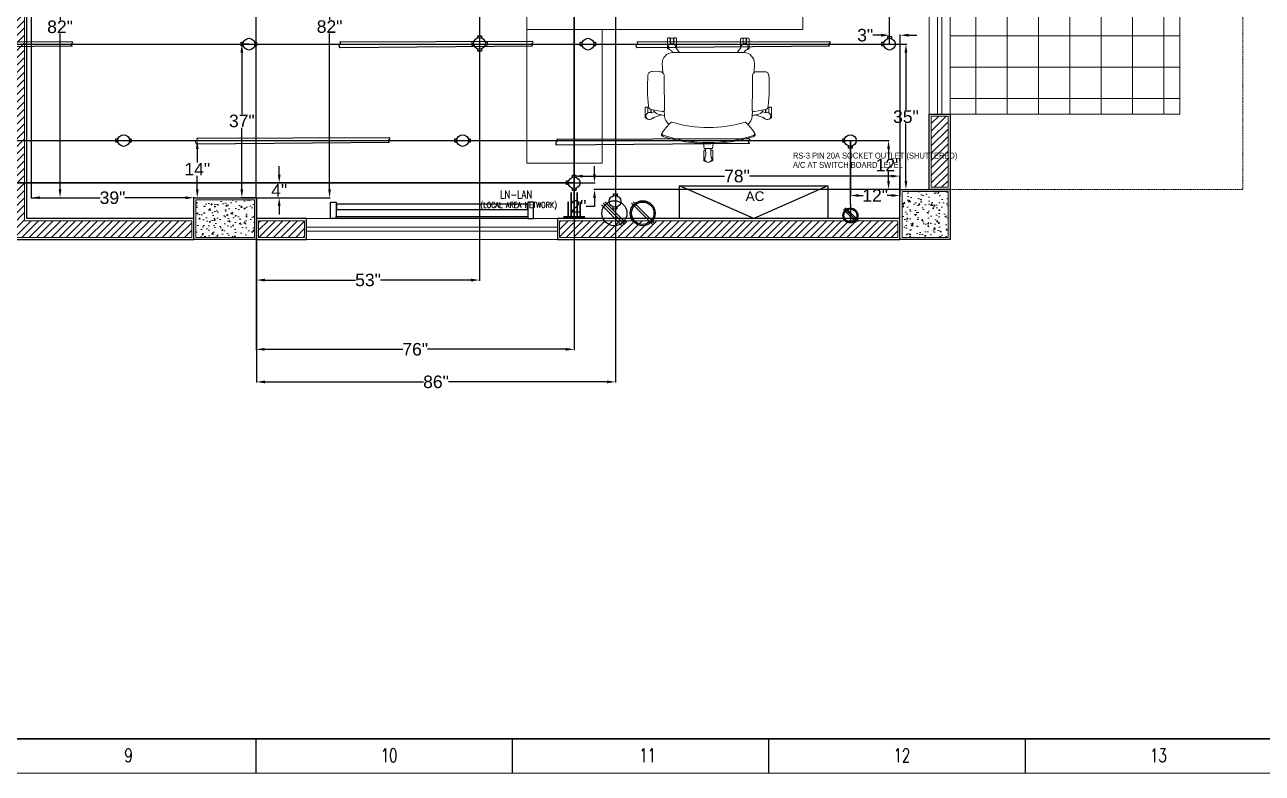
# Model space of a CAD drawing. Header units: inches. Extents: x 112 to 4169, y -2569 to 841.
# Drawn here: x 617.7 to 913.8, y -1182 to -1002.8 of the extents above; entities that cross this region are included whole.
import ezdxf

# ---------------------------------------------------------------- set-up
doc = ezdxf.new("R2010")
doc.units = ezdxf.units.IN
doc.header["$MEASUREMENT"] = 0
doc.linetypes.add('DASH', pattern=[0.35, 0.25, -0.1])
doc.layers.get('Defpoints').update_dxf_attribs({"lineweight": 0})
for name, color, linetype in [('Cables', 7, 'Continuous'), ('HVAC', 44, 'Continuous'), ('Lights', 7, 'Continuous'), ('PVC Conduit and Circular Boxes', 7, 'Continuous'), ('Sockets', 7, 'Continuous'), ('wall 05', 253, 'Continuous')]:
    doc.layers.add(name, color=color, linetype=linetype)
for name, color, linetype, lineweight in [('COLUMN', 1, 'Continuous', 25), ('E-LAN', 6, 'Continuous', 30), ('Glass', 5, 'Continuous', 9), ('HACTH', 8, 'Continuous', 9), ('ID-FURN', 7, 'Continuous', 15), ('Plaster Line', 254, 'Continuous', 15), ('Porch', 90, 'Continuous', 15), ('railing', 232, 'Continuous', 15), ('WINDOW', 140, 'Continuous', 9)]:
    doc.layers.add(name, color=color, linetype=linetype, lineweight=lineweight)
doc.styles.get("Standard").update_dxf_attribs({"font": 'arial.ttf'})
doc.styles.add('Swiss721', font='swisscl.ttf')
doc.styles.add('TAVE1', font='ROMANS.shx', dxfattribs={"width": 0.75})
doc.styles.add('TEG BORDER', font='txt_qlt.shx', dxfattribs={"width": 0.7, "bigfont": 'hztxt.shx'})
doc.dimstyles.get("Standard").update_dxf_attribs({"dimtxt": 3, "dimasz": 2, "dimexe": 0.18, "dimexo": 0.0625, "dimgap": 0.09, "dimtad": 0, "dimtih": 1, "dimtoh": 1, "dimdec": 0, "dimzin": 0, "dimdsep": 46, "dimtxsty": 'Standard', "dimcen": 0.09, "dimclrd": 5, "dimadec": 0, "dimazin": 0, "dimtfac": 1, "dimtdec": 0, "dimtofl": 0, "dimtmove": 0, "dimatfit": 3, "dimfxl": 1, "dimtolj": 1, "dimtzin": 0, "dimarcsym": 0})
pattern_1 = [(50, (0, 0), (3.58630091, -0.313760675), [0.375, -4.125]), (355, (0, 0), (-0.69375667, 3.76096067), [0.3, -3.3]), (100.4514, (0.299, -0.026), (2.89254691, 3.44719771), [0.31870095, -3.50571056]), (46.1842, (0, 1), (5.33620524, -0.82759507), [0.5625, -6.1875]), (96.6356, (0.4447, 0.931), (4.67331353, 4.87058935), [0.47805144, -5.258565]), (351.1842, (0, 1), (4.67330973, 4.870593), [0.45, -4.95]), (21, (0.5, 0.75), (2.98453526, -2.01309445), [0.375, -4.125]), (326, (0.5, 0.75), (1.21657666, 3.62575023), [0.3, -3.3]), (71.4514, (0.7487, 0.5822), (4.20111314, 1.61265248), [0.31870095, -3.50571056]), (37.5, (0, 0), (0.060799277, 1.66446927), [0, -3.26, 0, -3.35, 0, -3.3125]), (7.5, (0, 0), (1.315347687, 1.97205856), [0, -1.91, 0, -3.185, 0, -1.2625]), (327.5, (-1.115, 0), (2.66911218, -0.112774359), [0, -1.25, 0, -3.9, 0, -5.175]), (317.5, (-1.615, 0), (2.915930847, 0.50052491), [0, -1.625, 0, -2.59, 0, -3.675])]

# ---------------------------------------------------------------- blocks, each defined once
blk = doc.blocks.new('C10X15')
at = {"layer": 'HACTH'}
h = blk.add_hatch(dxfattribs=at)
h.set_pattern_fill('AR-CONC', color=256, scale=0.5, style=0)
h.set_pattern_definition(pattern_1)
h.paths.add_polyline_path([(88231.5, -6817.5), (88231.5, -6808.5), (88217.5, -6808.5), (88217.5, -6817.5)])
at = {"layer": 'COLUMN'}
blk.add_lwpolyline([(88217, -6808), (88232, -6808), (88232, -6818), (88217, -6818)], close=True, dxfattribs=at)
at = {"layer": 'Plaster Line'}
blk.add_lwpolyline([(88217.5, -6808.5), (88231.5, -6808.5), (88231.5, -6817.5), (88217.5, -6817.5)], close=True, dxfattribs=at)
blk = doc.blocks.new('C 12X12')
at = {"layer": 'HACTH'}
h = blk.add_hatch(dxfattribs=at)
h.set_pattern_fill('AR-CONC', color=256, scale=0.5, style=0)
h.set_pattern_definition(pattern_1)
h.paths.add_polyline_path([(88279, -6819.5), (88279, -6808.5), (88268, -6808.5), (88268, -6819.5)])
at = {"layer": 'COLUMN'}
blk.add_lwpolyline([(88267.5, -6808), (88279.5, -6808), (88279.5, -6820), (88267.5, -6820)], close=True, dxfattribs=at)
at = {"layer": 'Plaster Line'}
blk.add_lwpolyline([(88268, -6808.5), (88279, -6808.5), (88279, -6819.5), (88268, -6819.5)], close=True, dxfattribs=at)
blk = doc.blocks.new('ch-1')
at = {"layer": 'ID-FURN', "color": 252, "lineweight": 13}
for p, q in [((300.3, 344.5), (296.8, 340.7)), ((296.8, 340.7), (296.8, 331)), ((353.2, 344.5), (300.3, 344.5)), ((356.8, 340.7), (353.2, 344.5)), ((356.8, 340.7), (356.8, 336.1)), ((296.8, 331), (297.8, 330)), ((297.8, 330), (328.3, 330)), ((297.8, 329), (297.8, 324.4)), ((297.8, 329), (327.8, 329)), ((308.6, 312.4), (326.6, 312.4)), ((308.9, 311.3), (326.5, 311.3)), ((322.2, 296.8), (316, 296.8)), ((325.7, 307.1), (321.2, 293.8)), ((352.6, 298.3), (338.8, 254.6)), ((353.2, 296.8), (352.1, 296.8)), ((356.8, 300.6), (353.2, 296.8)), ((356.8, 300.6), (356.8, 305.2)), ((-76.1, 221.9), (-79.7, 218.1)), ((-79.7, 218.1), (-79.7, 208.4)), ((-79.7, 208.4), (-78.7, 207.4)), ((-78.7, 207.4), (-48.2, 207.4)), ((-78.7, 206.3), (-78.7, 189.7)), ((-78.7, 206.3), (-48.7, 206.3)), ((-23.3, 221.9), (-76.1, 221.9)), ((-19.7, 218.1), (-23.3, 221.9)), ((-19.7, 218.1), (-19.7, 213)), ((-79.7, 187.7), (-78.7, 188.7)), ((-79.7, 178), (-79.7, 187.7)), ((-76.1, 174.2), (-79.7, 178)), ((-78.7, 189.7), (-48.7, 189.7)), ((-78.7, 188.7), (-48.2, 188.7)), ((-22.8, 174.2), (-76.1, 174.2)), ((-24.5, 175.5), (0, 157.3)), ((559, 14.7), (520.5, 15)), ((533.3, 24.3), (529.8, 20.5)), ((529.8, 20.5), (529.8, 14.9)), ((586.2, 24.3), (533.3, 24.3)), ((589.8, 20.5), (586.2, 24.3)), ((589.8, 20.5), (589.8, 16)), ((559, -13.7), (520.5, -14)), ((529.8, -19.6), (529.8, -13.9)), ((533.3, -23.4), (529.8, -19.6)), ((586.2, -23.4), (533.3, -23.4)), ((589.8, -19.6), (586.2, -23.4)), ((589.8, -19.6), (589.8, -15)), ((-76.1, -173.7), (-79.7, -177.5)), ((-79.7, -177.5), (-79.7, -187.2)), ((-79.7, -187.2), (-78.7, -188.2)), ((-78.7, -188.2), (-48.2, -188.2)), ((-78.7, -189.2), (-48.7, -189.2)), ((-78.7, -205.8), (-78.7, -189.2)), ((-22.8, -173.7), (-76.1, -173.7)), ((-24.5, -175), (0, -156.8)), ((-7.9, -197.9), (0, -192.2)), ((-79.7, -207.9), (-78.7, -206.9)), ((-79.7, -217.6), (-79.7, -207.9)), ((-76.1, -221.4), (-79.7, -217.6)), ((-78.7, -205.8), (-48.7, -205.8)), ((-78.7, -206.9), (-48.2, -206.9)), ((-23.3, -221.4), (-76.1, -221.4)), ((-19.7, -217.6), (-23.3, -221.4)), ((-19.7, -217.6), (-19.7, -212.6)), ((352.6, -297.8), (338.8, -254.1)), ((296.8, -330.5), (297.8, -329.5)), ((296.8, -340.2), (296.8, -330.5)), ((297.8, -328.5), (297.8, -323.9)), ((297.8, -328.5), (327.8, -328.5)), ((297.8, -329.5), (328.3, -329.5)), ((308.6, -311.9), (326.6, -311.9)), ((308.9, -310.8), (326.5, -310.8)), ((322.2, -296.3), (316, -296.3)), ((325.7, -306.6), (321.2, -293.4)), ((353.2, -296.3), (352.1, -296.3)), ((356.8, -300.1), (353.2, -296.3)), ((356.8, -300.1), (356.8, -304.7)), ((356.8, -340.2), (356.8, -335.7)), ((300.3, -344), (296.8, -340.2)), ((353.2, -344), (300.3, -344)), ((356.8, -340.2), (353.2, -344))]:
    blk.add_line(p, q, dxfattribs=at)
at = {"layer": 'ID-FURN', "color": 252}
for p, q in [((103.8, 264.3), (103.4, 306.4)), ((334.1, 275.2), (336.4, 265.8)), ((59.4, 250.7), (108.5, 248.6)), ((315.6, 239.8), (344.3, 238.6)), ((-7.9, 198.4), (0, 192.7)), ((0, 195.9), (0, -195.9)), ((59.4, -250.2), (108.5, -248.1)), ((103.4, -305.9), (103.8, -263.8)), ((315.6, -239.4), (344.3, -238.1)), ((334.1, -274.7), (336.4, -265.3))]:
    blk.add_line(p, q, dxfattribs=at)
for points in [[(320.9, 252), (309.1, 310.4)], [(320.9, -251.5), (309.1, -309.9)]]:
    blk.add_lwpolyline(points, dxfattribs=at)
at = {"layer": 'ID-FURN', "color": 252, "lineweight": 13}
blk.add_lwpolyline([(494.6, -25.6), (520.5, -21.8), (520.5, 22.3), (494.6, 26.1)], dxfattribs=at)
for centre, radius, start, end in [((345, 320.7), 19.1, 310.5325, 193.46751), ((306.6, 313.2), 20, 342.20956, 8.71544), ((371.6, 292), 20, 135.28456, 161.79045), ((-31.5, 198), 19.1, 22.5325, 265.46751), ((3.9, 214.5), 20, 207.28457, 233.79044), ((-36.3, 159.2), 20, 54.20956, 80.71542), ((559, 34.7), 20, 270.20956, 296.71543), ((577.9, 0.5), 19.1, 238.53249, 121.4675), ((559, -33.7), 20, 63.28456, 89.79045), ((-31.5, -197.5), 19.1, 94.53249, 337.46751), ((-36.3, -158.7), 20, 279.28457, 305.79043), ((3.9, -214), 20, 126.20957, 152.71543), ((306.6, -312.7), 20, 351.28456, 17.79043), ((345, -320.2), 19.1, 166.53249, 49.4675), ((371.6, -291.5), 20, 198.20956, 224.71544)]:
    blk.add_arc(centre, radius, start, end, dxfattribs=at)
at = {"layer": 'ID-FURN', "color": 252}
for centre, radius, start, end in [((123.4, 308.5), 20.1, 95.04456, 186.01276), ((193.8, -510.8), 842.5, 83.35562, 94.91276), ((290, 306.5), 19.6, 11.3923, 86.07548), ((303.1, 267.6), 31.9, 13.75818, 74.58705), ((57, 193.7), 57, 87.58094, 177.82653), ((125.9, 262.4), 22.2, 175.04984, 270.93967), ((147, -5274.9), 5515.2, 88.32185, 90.21521), ((309, 250), 12.1, 267.64679, 9.61877), ((109.5, 210.3), 233.5, 7.12697, 13.75818), ((341.6, 178.9), 59.8, 36.272, 87.39723), ((391.5, 194.2), 15.3, 136.96832, 155.60383), ((596.7, 1.2), 296.9, 122.05255, 136.7624), ((445.4, 243.8), 11.1, 21.10392, 124.62676), ((439.4, 241.8), 11.1, 21.10392, 91.38063), ((-305.9, 0.2), 794.5, 341.9963, 18.0037), ((-305.9, 0.2), 800.8, 341.9963, 18.0037), ((-286, 0.2), 693.1, 343.20479, 16.79519), ((57, -193.2), 57, 182.17345, 272.41905), ((391.5, -193.7), 15.3, 204.39618, 223.03168), ((125.9, -261.9), 22.2, 89.06033, 184.95016), ((147, 5275.4), 5515.2, 269.78478, 271.67814), ((309, -249.5), 12.1, 350.38123, 92.35322), ((109.5, -209.8), 233.5, 346.24183, 352.87303), ((341.6, -178.9), 59.8, 272.60277, 324.06921), ((596.7, -0.8), 296.9, 223.23759, 237.94746), ((439.4, -241.3), 11.1, 268.61937, 338.89608), ((445.4, -243.3), 11.1, 235.37324, 338.89608), ((123.4, -308), 20.1, 173.98723, 264.95543), ((193.8, 511.3), 842.5, 265.08725, 276.64437), ((290, -306), 19.6, 273.92451, 348.6077), ((303.1, -267.1), 31.9, 285.41295, 346.24183)]:
    blk.add_arc(centre, radius, start, end, dxfattribs=at)
blk = doc.blocks.new('ASDSAETR')
for p, q in [((51404, -7188.31), (51404, -7197.3)), ((51404, -7190.29), (51410.36, -7190.29)), ((51404, -7191.55), (51414.43, -7191.55)), ((51404, -7192.81), (51418.49, -7192.81)), ((51404, -7194.07), (51414.43, -7194.07)), ((51404, -7195.33), (51410.36, -7195.33))]:
    blk.add_line(p, q)
blk = doc.blocks.new('240 BORDER A2')
at = {"linetype": 'Continuous'}
blk.add_line((5, 5), (489, 5), dxfattribs=at)
for p, q in [((334.12, 0), (334.12, 5)), ((371.25, 0), (371.25, 5)), ((408.37, 0), (408.37, 5)), ((445.5, 0), (445.5, 5))]:
    blk.add_line(p, q)
at = {"color": 5, "lineweight": 15}
blk.add_lwpolyline([(0, 420), (594, 420), (594, 0), (0, 0)], close=True, dxfattribs=at)
blk.add_lwpolyline([(5, 415), (589, 415), (589, 5), (5, 5)], close=True)
at = {"char_height": 2, "width": 2, "attachment_point": 7, "style": 'TEG BORDER'}
for s, insert in [('9', (315.05, 1.59)), ('\\pi2.2204e-016;10', (352.17, 1.59)), ('\\pi0.3;11', (389.3, 1.59)), ('\\pi2.2204e-016;12', (426.42, 1.59)), ('\\pi2.2204e-016;13', (463.55, 1.59))]:
    blk.add_mtext(s, dxfattribs=dict(at, insert=insert))
blk = doc.blocks.new('A$C63C712C3')
at = {"ltscale": 2}
for p, q in [((39.8, 42), (33.8, 42)), ((39.8, 15.9), (33.8, 15.9)), ((1230.6, 42), (1236.6, 42)), ((1230.6, 15.9), (1236.6, 15.9))]:
    blk.add_line(p, q, dxfattribs=at)
for points in [[(35.5, 102.6), (0, 102.6), (0, 0), (35.5, 0)], [(35.5, 102.6), (1235.5, 102.6), (1235.5, 90.2), (35.5, 90.2)], [(1235.5, 102.6), (1270.9, 102.6), (1270.9, 0), (1235.5, 0)], [(39.8, 47.6), (1230.6, 47.6), (1230.6, 10.1), (39.8, 10.1)]]:
    blk.add_lwpolyline(points, close=True, dxfattribs=at)
blk = doc.blocks.new('*D465')
at = {"color": 0, "lineweight": -2, "transparency": 16777216}
for p, q in [((619.2, -962.44), (619.2, -1044.42)), ((658.12, -1044.18), (658.12, -1044.06))]:
    blk.add_line(p, q, dxfattribs=at)
at = {"color": 5, "lineweight": -2, "transparency": 16777216}
for p, q in [((621.2, -1044.24), (635.68, -1044.24)), ((656.12, -1044.24), (641.64, -1044.24))]:
    blk.add_line(p, q, dxfattribs=at)
at = {"color": 5, "transparency": 16777216}
for points in [[(621.2, -1043.9), (621.2, -1044.57), (619.2, -1044.24)], [(656.12, -1043.9), (656.12, -1044.57), (658.12, -1044.24)]]:
    blk.add_solid(points, dxfattribs=at)
at = {"layer": 'Defpoints', "color": 0, "transparency": 16777216}
for p in [(619.2, -962.38), (658.12, -1044.24), (658.12, -1044.24)]:
    blk.add_point(p, dxfattribs=at)
at = {"color": 0, "transparency": 16777216, "insert": (638.66, -1044.24), "char_height": 3, "attachment_point": 5}
blk.add_mtext('\\A1;39"', dxfattribs=at)
blk = doc.blocks.new('*D466')
at = {"color": 0, "lineweight": -2, "transparency": 16777216}
for p, q in [((619.26, -962.44), (626.29, -962.44)), ((619.26, -1044.24), (626.29, -1044.24))]:
    blk.add_line(p, q, dxfattribs=at)
at = {"color": 5, "lineweight": -2, "transparency": 16777216}
for p, q in [((626.11, -964.44), (626.11, -1001.72)), ((626.11, -1042.24), (626.11, -1004.96))]:
    blk.add_line(p, q, dxfattribs=at)
at = {"color": 5, "transparency": 16777216}
for points in [[(625.78, -964.44), (626.44, -964.44), (626.11, -962.44)], [(625.78, -1042.24), (626.44, -1042.24), (626.11, -1044.24)]]:
    blk.add_solid(points, dxfattribs=at)
at = {"layer": 'Defpoints', "color": 0, "transparency": 16777216}
for p in [(619.2, -962.44), (626.11, -962.44), (619.2, -1044.24)]:
    blk.add_point(p, dxfattribs=at)
at = {"color": 0, "transparency": 16777216, "insert": (626.11, -1003.34), "char_height": 3, "attachment_point": 5}
blk.add_mtext('\\A1;82"', dxfattribs=at)
blk = doc.blocks.new('*D472')
at = {"color": 5, "lineweight": -2, "transparency": 16777216}
for p, q in [((678.56, -1038.69), (678.56, -1036.69)), ((678.56, -1046.24), (678.56, -1048.24))]:
    blk.add_line(p, q, dxfattribs=at)
at = {"color": 0, "lineweight": -2, "transparency": 16777216}
for p, q in [((658.18, -1040.69), (678.74, -1040.69)), ((658.18, -1044.24), (678.74, -1044.24))]:
    blk.add_line(p, q, dxfattribs=at)
at = {"color": 5, "transparency": 16777216}
for points in [[(678.22, -1038.69), (678.89, -1038.69), (678.56, -1040.69)], [(678.22, -1046.24), (678.89, -1046.24), (678.56, -1044.24)]]:
    blk.add_solid(points, dxfattribs=at)
at = {"layer": 'Defpoints', "color": 0, "transparency": 16777216}
for p in [(658.12, -1040.69), (678.56, -1040.69), (658.12, -1044.24)]:
    blk.add_point(p, dxfattribs=at)
at = {"color": 0, "transparency": 16777216, "insert": (678.56, -1042.47), "char_height": 3, "attachment_point": 5}
blk.add_mtext('\\A1;4"', dxfattribs=at)
blk = doc.blocks.new('*D473')
at = {"color": 0, "lineweight": -2, "transparency": 16777216}
for p, q in [((641.38, -1030.54), (659.13, -1030.54)), ((658.18, -1044.24), (659.13, -1044.24))]:
    blk.add_line(p, q, dxfattribs=at)
at = {"color": 5, "lineweight": -2, "transparency": 16777216}
for p, q in [((658.95, -1032.54), (658.95, -1035.79)), ((658.95, -1042.24), (658.95, -1038.98))]:
    blk.add_line(p, q, dxfattribs=at)
at = {"color": 5, "transparency": 16777216}
for points in [[(658.62, -1032.54), (659.28, -1032.54), (658.95, -1030.54)], [(658.62, -1042.24), (659.28, -1042.24), (658.95, -1044.24)]]:
    blk.add_solid(points, dxfattribs=at)
at = {"layer": 'Defpoints', "color": 0, "transparency": 16777216}
for p in [(641.32, -1030.54), (658.12, -1044.24), (658.95, -1044.24)]:
    blk.add_point(p, dxfattribs=at)
at = {"color": 0, "transparency": 16777216, "insert": (658.95, -1037.39), "char_height": 3, "attachment_point": 5}
blk.add_mtext('\\A1;14"', dxfattribs=at)
blk = doc.blocks.new('*D474')
at = {"color": 0, "lineweight": -2, "transparency": 16777216}
for p, q in [((671.26, -1007.48), (669.43, -1007.48)), ((673.05, -1044.24), (669.43, -1044.24))]:
    blk.add_line(p, q, dxfattribs=at)
at = {"color": 5, "lineweight": -2, "transparency": 16777216}
for p, q in [((669.61, -1009.48), (669.61, -1024.23)), ((669.61, -1042.24), (669.61, -1027.48))]:
    blk.add_line(p, q, dxfattribs=at)
at = {"color": 5, "transparency": 16777216}
for points in [[(669.28, -1009.48), (669.94, -1009.48), (669.61, -1007.48)], [(669.28, -1042.24), (669.94, -1042.24), (669.61, -1044.24)]]:
    blk.add_solid(points, dxfattribs=at)
at = {"layer": 'Defpoints', "color": 0, "transparency": 16777216}
for p in [(671.32, -1007.48), (669.61, -1044.24), (673.12, -1044.24)]:
    blk.add_point(p, dxfattribs=at)
at = {"color": 0, "transparency": 16777216, "insert": (669.61, -1025.86), "char_height": 3, "attachment_point": 5}
blk.add_mtext('\\A1;37"', dxfattribs=at)
blk = doc.blocks.new('*D475')
at = {"color": 0, "lineweight": -2, "transparency": 16777216}
for p, q in [((690.21, -962.4), (690.21, -997.58)), ((673.05, -1044.18), (673.05, -997.22))]:
    blk.add_line(p, q, dxfattribs=at)
at = {"color": 5, "lineweight": -2, "transparency": 16777216}
for p, q in [((675.05, -997.4), (678.79, -997.4)), ((688.21, -997.4), (684.47, -997.4))]:
    blk.add_line(p, q, dxfattribs=at)
at = {"color": 5, "transparency": 16777216}
for points in [[(675.05, -997.06), (675.05, -997.73), (673.05, -997.4)], [(688.21, -997.06), (688.21, -997.73), (690.21, -997.4)]]:
    blk.add_solid(points, dxfattribs=at)
at = {"layer": 'Defpoints', "color": 0, "transparency": 16777216}
for p in [(690.21, -962.34), (673.05, -997.4), (673.05, -1044.24)]:
    blk.add_point(p, dxfattribs=at)
at = {"color": 0, "transparency": 16777216, "insert": (681.63, -997.4), "char_height": 3, "attachment_point": 5}
blk.add_mtext('\\A1;17"', dxfattribs=at)
blk = doc.blocks.new('*D476')
at = {"color": 0, "lineweight": -2, "transparency": 16777216}
for p, q in [((690.27, -962.34), (690.79, -962.34)), ((673.12, -1044.24), (690.79, -1044.24))]:
    blk.add_line(p, q, dxfattribs=at)
at = {"color": 5, "lineweight": -2, "transparency": 16777216}
for p, q in [((690.61, -964.34), (690.61, -1001.67)), ((690.61, -1042.24), (690.61, -1004.91))]:
    blk.add_line(p, q, dxfattribs=at)
at = {"color": 5, "transparency": 16777216}
for points in [[(690.27, -964.34), (690.94, -964.34), (690.61, -962.34)], [(690.27, -1042.24), (690.94, -1042.24), (690.61, -1044.24)]]:
    blk.add_solid(points, dxfattribs=at)
at = {"layer": 'Defpoints', "color": 0, "transparency": 16777216}
for p in [(690.21, -962.34), (673.05, -1044.24), (690.61, -1044.24)]:
    blk.add_point(p, dxfattribs=at)
at = {"color": 0, "transparency": 16777216, "insert": (690.61, -1003.29), "char_height": 3, "attachment_point": 5}
blk.add_mtext('\\A1;82"', dxfattribs=at)
blk = doc.blocks.new('*D477')
at = {"color": 0, "lineweight": -2, "transparency": 16777216}
for p, q in [((673.12, -1044.3), (673.12, -1064.11)), ((726.49, -1048), (726.49, -1064.11))]:
    blk.add_line(p, q, dxfattribs=at)
at = {"color": 5, "lineweight": -2, "transparency": 16777216}
for p, q in [((675.12, -1063.93), (696.83, -1063.93)), ((724.49, -1063.93), (702.79, -1063.93))]:
    blk.add_line(p, q, dxfattribs=at)
at = {"color": 5, "transparency": 16777216}
for points in [[(675.12, -1063.6), (675.12, -1064.27), (673.12, -1063.93)], [(724.49, -1063.6), (724.49, -1064.27), (726.49, -1063.93)]]:
    blk.add_solid(points, dxfattribs=at)
at = {"layer": 'Defpoints', "color": 0, "transparency": 16777216}
for p in [(673.12, -1044.24), (726.49, -1047.94), (726.49, -1063.93)]:
    blk.add_point(p, dxfattribs=at)
at = {"color": 0, "transparency": 16777216, "insert": (699.81, -1063.93), "char_height": 3, "attachment_point": 5}
blk.add_mtext('\\A1;53"', dxfattribs=at)
blk = doc.blocks.new('*D478')
at = {"color": 0, "lineweight": -2, "transparency": 16777216}
for p, q in [((749.15, -1040.72), (749.15, -1080.69)), ((673.05, -1044.3), (673.05, -1080.69))]:
    blk.add_line(p, q, dxfattribs=at)
at = {"color": 5, "lineweight": -2, "transparency": 16777216}
for p, q in [((675.05, -1080.51), (708.13, -1080.51)), ((747.15, -1080.51), (714.07, -1080.51))]:
    blk.add_line(p, q, dxfattribs=at)
at = {"color": 5, "transparency": 16777216}
for points in [[(675.05, -1080.18), (675.05, -1080.84), (673.05, -1080.51)], [(747.15, -1080.18), (747.15, -1080.84), (749.15, -1080.51)]]:
    blk.add_solid(points, dxfattribs=at)
at = {"layer": 'Defpoints', "color": 0, "transparency": 16777216}
for p in [(749.15, -1040.66), (673.05, -1044.24), (673.05, -1080.51)]:
    blk.add_point(p, dxfattribs=at)
at = {"color": 0, "transparency": 16777216, "insert": (711.1, -1080.51), "char_height": 3, "attachment_point": 5}
blk.add_mtext('\\A1;76"', dxfattribs=at)
blk = doc.blocks.new('*D479')
at = {"color": 0, "lineweight": -2, "transparency": 16777216}
for p, q in [((673.12, -1044.36), (673.12, -1088.49)), ((759.04, -1051.17), (759.04, -1088.49))]:
    blk.add_line(p, q, dxfattribs=at)
at = {"color": 5, "lineweight": -2, "transparency": 16777216}
for p, q in [((675.12, -1088.31), (713.1, -1088.31)), ((757.04, -1088.31), (719.06, -1088.31))]:
    blk.add_line(p, q, dxfattribs=at)
at = {"color": 5, "transparency": 16777216}
for points in [[(675.12, -1087.97), (675.12, -1088.64), (673.12, -1088.31)], [(757.04, -1087.97), (757.04, -1088.64), (759.04, -1088.31)]]:
    blk.add_solid(points, dxfattribs=at)
at = {"layer": 'Defpoints', "color": 0, "transparency": 16777216}
for p in [(673.12, -1044.3), (759.04, -1051.1), (673.12, -1088.31)]:
    blk.add_point(p, dxfattribs=at)
at = {"color": 0, "transparency": 16777216, "insert": (716.08, -1088.31), "char_height": 3, "attachment_point": 5}
blk.add_mtext('\\A1;86"', dxfattribs=at)
blk = doc.blocks.new('*D505')
at = {"color": 0, "lineweight": -2, "transparency": 16777216}
for p, q in [((824.67, -1007.48), (828.72, -1007.48)), ((827.18, -1042.24), (828.72, -1042.24))]:
    blk.add_line(p, q, dxfattribs=at)
at = {"color": 5, "lineweight": -2, "transparency": 16777216}
for p, q in [((828.54, -1009.48), (828.54, -1023.23)), ((828.54, -1040.24), (828.54, -1026.48))]:
    blk.add_line(p, q, dxfattribs=at)
at = {"color": 5, "transparency": 16777216}
for points in [[(828.2, -1009.48), (828.87, -1009.48), (828.54, -1007.48)], [(828.2, -1040.24), (828.87, -1040.24), (828.54, -1042.24)]]:
    blk.add_solid(points, dxfattribs=at)
at = {"layer": 'Defpoints', "color": 0, "transparency": 16777216}
for p in [(824.61, -1007.48), (828.54, -1007.48), (827.12, -1042.24)]:
    blk.add_point(p, dxfattribs=at)
at = {"color": 0, "transparency": 16777216, "insert": (828.54, -1024.86), "char_height": 3, "attachment_point": 5}
blk.add_mtext('\\A1;35"', dxfattribs=at)
blk = doc.blocks.new('*D506')
at = {"color": 5, "lineweight": -2, "transparency": 16777216}
for p, q in [((822.61, -1005.34), (820.61, -1005.34)), ((829.18, -1005.34), (831.18, -1005.34))]:
    blk.add_line(p, q, dxfattribs=at)
at = {"color": 0, "lineweight": -2, "transparency": 16777216}
for p, q in [((824.61, -1007.41), (824.61, -1005.16)), ((827.18, -1042.18), (827.18, -1005.16))]:
    blk.add_line(p, q, dxfattribs=at)
at = {"color": 5, "transparency": 16777216}
for points in [[(822.61, -1005), (822.61, -1005.67), (824.61, -1005.34)], [(829.18, -1005), (829.18, -1005.67), (827.18, -1005.34)]]:
    blk.add_solid(points, dxfattribs=at)
at = {"layer": 'Defpoints', "color": 0, "transparency": 16777216}
for p in [(824.61, -1005.34), (824.61, -1007.48), (827.18, -1042.24)]:
    blk.add_point(p, dxfattribs=at)
at = {"color": 0, "transparency": 16777216, "insert": (818.79, -1005.34), "char_height": 3, "attachment_point": 5}
blk.add_mtext('\\A1;3"', dxfattribs=at)
blk = doc.blocks.new('*D507')
at = {"color": 0, "lineweight": -2, "transparency": 16777216}
for p, q in [((815.24, -1030.6), (815.24, -1043.87)), ((827.12, -1042.3), (827.12, -1043.87))]:
    blk.add_line(p, q, dxfattribs=at)
at = {"color": 5, "lineweight": -2, "transparency": 16777216}
for p, q in [((817.24, -1043.69), (818.34, -1043.69)), ((825.12, -1043.69), (824.02, -1043.69))]:
    blk.add_line(p, q, dxfattribs=at)
at = {"color": 5, "transparency": 16777216}
for points in [[(817.24, -1043.36), (817.24, -1044.03), (815.24, -1043.69)], [(825.12, -1043.36), (825.12, -1044.03), (827.12, -1043.69)]]:
    blk.add_solid(points, dxfattribs=at)
at = {"layer": 'Defpoints', "color": 0, "transparency": 16777216}
for p in [(815.24, -1030.54), (827.12, -1042.24), (827.12, -1043.69)]:
    blk.add_point(p, dxfattribs=at)
at = {"color": 0, "transparency": 16777216, "insert": (821.18, -1043.69), "char_height": 3, "attachment_point": 5}
blk.add_mtext('\\A1;12"', dxfattribs=at)
blk = doc.blocks.new('*D508')
at = {"color": 0, "lineweight": -2, "transparency": 16777216}
for p, q in [((815.3, -1030.54), (824.56, -1030.54)), ((827.05, -1042.24), (824.2, -1042.24))]:
    blk.add_line(p, q, dxfattribs=at)
at = {"color": 5, "lineweight": -2, "transparency": 16777216}
for p, q in [((824.38, -1032.54), (824.38, -1034.79)), ((824.38, -1040.24), (824.38, -1037.98))]:
    blk.add_line(p, q, dxfattribs=at)
at = {"color": 5, "transparency": 16777216}
for points in [[(824.05, -1032.54), (824.72, -1032.54), (824.38, -1030.54)], [(824.05, -1040.24), (824.72, -1040.24), (824.38, -1042.24)]]:
    blk.add_solid(points, dxfattribs=at)
at = {"layer": 'Defpoints', "color": 0, "transparency": 16777216}
for p in [(815.24, -1030.54), (824.38, -1030.54), (827.12, -1042.24)]:
    blk.add_point(p, dxfattribs=at)
at = {"color": 0, "transparency": 16777216, "insert": (824.38, -1036.39), "char_height": 3, "attachment_point": 5}
blk.add_mtext('\\A1;12"', dxfattribs=at)
blk = doc.blocks.new('*D509')
at = {"color": 0, "lineweight": -2, "transparency": 16777216}
for p, q in [((749.15, -1040.59), (749.15, -1038.88)), ((827.05, -1042.18), (827.05, -1038.88))]:
    blk.add_line(p, q, dxfattribs=at)
at = {"color": 5, "lineweight": -2, "transparency": 16777216}
for p, q in [((751.15, -1039.06), (785.13, -1039.06)), ((825.05, -1039.06), (791.07, -1039.06))]:
    blk.add_line(p, q, dxfattribs=at)
at = {"color": 5, "transparency": 16777216}
for points in [[(751.15, -1038.73), (751.15, -1039.4), (749.15, -1039.06)], [(825.05, -1038.73), (825.05, -1039.4), (827.05, -1039.06)]]:
    blk.add_solid(points, dxfattribs=at)
at = {"layer": 'Defpoints', "color": 0, "transparency": 16777216}
for p in [(827.05, -1039.06), (749.15, -1040.66), (827.05, -1042.24)]:
    blk.add_point(p, dxfattribs=at)
at = {"color": 0, "transparency": 16777216, "insert": (788.1, -1039.06), "char_height": 3, "attachment_point": 5}
blk.add_mtext('\\A1;78"', dxfattribs=at)
blk = doc.blocks.new('*D510')
at = {"color": 5, "lineweight": -2, "transparency": 16777216}
for p, q in [((754.01, -1038.66), (754.01, -1036.66)), ((754.01, -1044.3), (754.01, -1046.3)), ((754.01, -1046.3), (752.01, -1046.3))]:
    blk.add_line(p, q, dxfattribs=at)
at = {"color": 0, "lineweight": -2, "transparency": 16777216}
for p, q in [((749.21, -1040.66), (754.19, -1040.66)), ((827.05, -1042.3), (753.83, -1042.3))]:
    blk.add_line(p, q, dxfattribs=at)
at = {"color": 5, "transparency": 16777216}
for points in [[(753.68, -1038.66), (754.34, -1038.66), (754.01, -1040.66)], [(753.68, -1044.3), (754.34, -1044.3), (754.01, -1042.3)]]:
    blk.add_solid(points, dxfattribs=at)
at = {"layer": 'Defpoints', "color": 0, "transparency": 16777216}
for p in [(749.15, -1040.66), (754.01, -1042.3), (827.12, -1042.3)]:
    blk.add_point(p, dxfattribs=at)
at = {"color": 0, "transparency": 16777216, "insert": (750.17, -1046.3), "char_height": 3, "attachment_point": 5}
blk.add_mtext('\\A1;2"', dxfattribs=at)

msp = doc.modelspace()

# ---------------------------------------------------------------- hatches: boundary and pattern name
at = {"layer": 'HACTH', "ltscale": 10}
h = msp.add_hatch(dxfattribs=at)
h.set_pattern_fill('ANSI37', color=256, scale=60, angle=45, style=0)
h.set_pattern_definition([(90, (-138384.7415, -172410.518), (-7.5, 1e-15), []), (180, (-138384.7415, -172410.518), (-1e-15, -7.5), [])])
h.paths.add_polyline_path([(894.13, -615.23), (839.12, -615.23), (170.12, -615.23), (170.12, -670.24), (230.12, -670.24), (242.12, -670.24), (349.12, -670.24), (349.12, -634.23), (493.12, -634.23), (493.12, -670.24), (499.12, -670.24), (499.12, -652.24), (569.12, -652.24), (569.12, -670.24), (593.12, -670.24), (593.12, -652.24), (663.12, -652.24), (663.12, -670.24), (673.12, -670.24), (728.12, -670.24), (728.12, -652.24), (798.12, -652.24), (798.12, -670.24), (827.12, -670.24), (839.12, -670.24), (839.12, -682.24), (839.12, -689.24), (857.12, -689.24), (857.12, -759.24), (839.12, -759.24), (839.12, -785.24), (857.12, -785.24), (857.12, -850.24), (875.13, -850.24), (875.13, -950.24), (839.12, -950.24), (839.12, -964.24), (839.12, -1024.24), (894.13, -1024.24)])
h.paths.add_polyline_path([(230.12, -689.23), (230.12, -682.24), (230.12, -675.24), (170.12, -675.24), (170.12, -874.24), (230.12, -874.24), (230.12, -844.23), (212.12, -844.23), (194.11, -844.23), (194.11, -742.23), (230.12, -742.23)], flags=17)
at = {"layer": 'HACTH'}
h = msp.add_hatch(dxfattribs=at)
h.set_pattern_fill('ANSI31', color=256, scale=10, style=0)
h.set_pattern_definition([(45, (-121864.2342, -172383.6424), (-0.8838834765, 0.8838834765), [])])
h.paths.add_polyline_path([(598.62, -874.74), (598.62, -878.74), (613.62, -878.74), (613.62, -1049.74), (591.62, -1049.74), (591.62, -1053.74), (657.62, -1053.74), (657.62, -1049.74), (617.62, -1049.74), (617.62, -874.74)])
h = msp.add_hatch(dxfattribs=at)
h.set_pattern_fill('ANSI31', color=256, scale=10, style=0)
h.set_pattern_definition([(45, (-121864.7342, -172383.6424), (-0.8838834765, 0.8838834765), [])])
h.paths.add_polyline_path([(834.62, -1041.74), (838.62, -1041.74), (838.62, -1024.74), (834.62, -1024.74)])
h = msp.add_hatch(dxfattribs=at)
h.set_pattern_fill('ANSI31', color=256, scale=10, style=0)
h.set_pattern_definition([(45, (-121864.1092, -172383.6424), (-0.8838834765, 0.8838834765), [])])
h.paths.add_polyline_path([(684.62, -1053.74), (684.62, -1049.74), (673.62, -1049.74), (673.62, -1053.74)])
h = msp.add_hatch(dxfattribs=at)
h.set_pattern_fill('ANSI31', color=256, scale=10, style=0)
h.set_pattern_definition([(45, (-118629.5625, -173739.3368), (-0.8838834765, 0.8838834765), [])])
h.paths.add_polyline_path([(826.62, -1053.74), (826.62, -1049.74), (745.62, -1049.74), (745.62, -1053.74)])

# ---------------------------------------------------------------- linework, layer by layer
at = {"layer": 'Cables', "color": 1}
for p, q in [((759.04, -936.17), (759.04, -1045.75)), ((759.04, -1045.41), (759.04, -1051.1))]:
    msp.add_line(p, q, dxfattribs=at)
at = {"layer": 'Cables', "color": 6}
for p, q in [((824.61, -1007.48), (824.61, -949.22)), ((361.99, -1007.48), (824.61, -1007.48))]:
    msp.add_line(p, q, dxfattribs=at)
at = {"layer": 'Cables', "color": 3}
msp.add_line((726.49, -962.16), (726.49, -1047.94), dxfattribs=at)
at = {"layer": 'Cables', "color": 192, "lineweight": 30}
for p, q in [((749.15, -1040.66), (749.15, -993)), ((480.41, -1040.69), (748.42, -1040.69)), ((749.15, -1040.66), (748.42, -1040.66))]:
    msp.add_line(p, q, dxfattribs=at)
at = {"layer": 'Cables', "color": 142}
for p, q in [((353.3, -1030.54), (815.24, -1030.54)), ((815.24, -1045.77), (815.24, -1030.54)), ((815.24, -1045.77), (815.24, -1050.05))]:
    msp.add_line(p, q, dxfattribs=at)
at = {"layer": 'Glass', "ltscale": 10}
for points in [[(837.12, -964.24), (836.12, -964.24), (836.12, -1024.24), (837.12, -1024.24)], [(745.12, -1052.24), (745.12, -1051.24), (685.12, -1051.24), (685.12, -1052.24)]]:
    msp.add_lwpolyline(points, close=True, dxfattribs=at)
at = {"layer": 'HVAC'}
for p, q in [((792.12, -1049.24), (774.35, -1041.4)), ((809.88, -1041.4), (792.12, -1049.24))]:
    msp.add_line(p, q, dxfattribs=at)
msp.add_lwpolyline([(774.35, -1041.4), (809.88, -1041.4), (809.88, -1049.24), (774.35, -1049.24)], close=True, dxfattribs=at)
at = {"layer": 'ID-FURN'}
for points in [[(803.85, -975.98), (737.85, -975.98), (737.85, -1003.98), (803.85, -1003.98)], [(755.85, -1003.98), (737.85, -1003.98), (737.85, -1035.98), (755.85, -1035.98)]]:
    msp.add_lwpolyline(points, close=True, dxfattribs=at)
at = {"layer": 'Plaster Line'}
for points in [[(617.62, -874.74), (598.62, -874.74), (598.62, -878.74), (613.62, -878.74), (613.62, -1049.74), (591.62, -1049.74), (591.62, -1053.74), (657.62, -1053.74), (657.62, -1049.74), (617.62, -1049.74)], [(838.62, -1041.74), (834.62, -1041.74), (834.62, -1024.74), (838.62, -1024.74)], [(684.62, -1049.74), (673.62, -1049.74), (673.62, -1053.74), (684.62, -1053.74)], [(826.62, -1049.74), (745.62, -1049.74), (745.62, -1053.74), (826.62, -1053.74)]]:
    msp.add_lwpolyline(points, close=True, dxfattribs=at)
at = {"layer": 'Porch', "linetype": 'DASH', "ltscale": 1.5}
msp.add_lwpolyline([(839.12, -874.24), (909.13, -874.24), (909.13, -1042.24), (839.12, -1042.24)], dxfattribs=at)
at = {"layer": 'PVC Conduit and Circular Boxes'}
for p, q in [((824.21, -1006.13), (824.21, -1005.64)), ((824.21, -1005.64), (825.08, -1005.64)), ((825.08, -1005.64), (825.09, -1006.16)), ((669.49, -1007.87), (669.49, -1007)), ((669.49, -1007), (670.01, -1007)), ((669.98, -1007.87), (669.49, -1007.87)), ((672.66, -1007.04), (673.15, -1007.04)), ((673.15, -1007.91), (672.66, -1007.91)), ((673.15, -1007.04), (673.15, -1007.91)), ((750.62, -1007.87), (750.62, -1007)), ((750.62, -1007), (751.14, -1007)), ((751.11, -1007.87), (750.62, -1007.87)), ((753.79, -1007.04), (754.28, -1007.04)), ((754.28, -1007.91), (753.79, -1007.91)), ((754.28, -1007.04), (754.28, -1007.91)), ((822.78, -1007.91), (822.78, -1007.04)), ((822.78, -1007.04), (823.28, -1007.04)), ((823.28, -1007.91), (822.78, -1007.91)), ((639.49, -1030.97), (639.49, -1030.1)), ((639.49, -1030.1), (639.99, -1030.1)), ((642.65, -1030.1), (643.14, -1030.1)), ((643.14, -1030.1), (643.14, -1030.97)), ((720.62, -1030.97), (720.62, -1030.1)), ((720.62, -1030.1), (721.12, -1030.1)), ((723.78, -1030.1), (724.28, -1030.1)), ((724.28, -1030.1), (724.28, -1030.97)), ((813.42, -1030.97), (813.42, -1030.1)), ((813.42, -1030.1), (813.91, -1030.1)), ((639.99, -1030.97), (639.49, -1030.97)), ((643.14, -1030.97), (642.65, -1030.97)), ((721.12, -1030.97), (720.62, -1030.97)), ((724.28, -1030.97), (723.78, -1030.97)), ((813.91, -1030.97), (813.42, -1030.97)), ((814.8, -1032.36), (814.8, -1031.87)), ((815.68, -1032.36), (814.8, -1032.36)), ((815.68, -1031.87), (815.68, -1032.36)), ((748.71, -1039.33), (748.71, -1038.83)), ((748.71, -1038.83), (749.58, -1038.83)), ((749.58, -1038.83), (749.58, -1039.33)), ((747.32, -1041.09), (747.32, -1040.22)), ((747.32, -1040.22), (747.82, -1040.22)), ((747.82, -1041.09), (747.32, -1041.09)), ((748.71, -1042.48), (748.71, -1041.99)), ((749.58, -1041.99), (749.58, -1042.48)), ((749.58, -1042.48), (748.71, -1042.48)), ((758.53, -1043.77), (758.53, -1043.28)), ((758.53, -1043.28), (759.4, -1043.28)), ((759.41, -1043.28), (759.41, -1043.8)), ((758.49, -1046.94), (758.49, -1046.45)), ((759.36, -1046.94), (758.49, -1046.94)), ((759.36, -1046.45), (759.36, -1046.94))]:
    msp.add_line(p, q, dxfattribs=at)
for points in [[(628.94, -1006.81, -0.56347), (628.94, -1007.31, 0.571886), (629.01, -1007.98), (582.94, -1008.37, -0.456322), (582.94, -1007.47, 0.605884), (582.94, -1006.95)], [(739.1, -1006.77, -0.56347), (739.11, -1007.28, 0.571886), (739.18, -1007.95), (693.11, -1008.33, -0.456322), (693.11, -1007.43, 0.605884), (693.1, -1006.91)], [(810.21, -1006.81, -0.56347), (810.21, -1007.31, 0.571886), (810.29, -1007.98), (764.21, -1008.37, -0.456322), (764.21, -1007.47, 0.605884), (764.21, -1006.95)], [(704.84, -1029.82, -0.56347), (704.84, -1030.33, 0.571886), (704.92, -1031), (658.84, -1031.38, -0.456322), (658.84, -1030.49, 0.605884), (658.84, -1029.96)], [(791.02, -1030.09, -0.56347), (791.02, -1030.59, 0.571886), (791.1, -1031.26), (745.02, -1031.65, -0.456322), (745.02, -1030.75, 0.605884), (745.02, -1030.23)]]:
    msp.add_lwpolyline(points, format="xyb", close=True, dxfattribs=at)
for points in [[(725.15, -1006.88), (724.66, -1006.89), (724.67, -1007.76), (725.17, -1007.75)], [(726.1, -1005.95), (726.1, -1005.45), (726.97, -1005.45), (726.98, -1005.98)], [(727.83, -1006.86), (728.32, -1006.86), (728.32, -1007.73), (727.83, -1007.73)], [(726.93, -1008.62), (726.93, -1009.12), (726.06, -1009.12), (726.06, -1008.62)]]:
    msp.add_lwpolyline(points, dxfattribs=at)
for centre in [(671.32, -1007.48), (726.49, -1007.29), (752.46, -1007.48), (824.61, -1007.48), (641.32, -1030.54), (722.45, -1030.54), (815.24, -1030.54), (749.15, -1040.66), (758.93, -1045.12)]:
    msp.add_circle(centre, 1.4, dxfattribs=at)
at = {"layer": 'railing', "ltscale": 20}
msp.add_lwpolyline([(370.12, -615.23), (170.12, -615.23), (170.12, -670.24), (170.12, -615.23), (839.12, -615.23), (894.13, -615.23), (894.13, -1024.24), (838.62, -1024.24)], dxfattribs=at)
at = {"layer": 'Sockets', "color": 5}
for p, q in [((756.48, -1045.19), (761.58, -1050.29)), ((755.65, -1045.93), (760.75, -1051.03)), ((756.06, -1045.56), (761.16, -1050.66))]:
    msp.add_line(p, q, dxfattribs=at)
at = {"layer": 'Sockets', "color": 3}
for p, q in [((763.25, -1045.19), (768.35, -1050.29)), ((762.84, -1045.56), (767.94, -1050.66)), ((813.61, -1047.06), (816.67, -1050.12)), ((813.86, -1046.84), (816.92, -1049.9)), ((814.1, -1046.62), (817.16, -1049.68))]:
    msp.add_line(p, q, dxfattribs=at)
at = {"layer": 'Sockets', "color": 5}
msp.add_circle((758.78, -1047.93), 2.99, dxfattribs=at)
at = {"layer": 'Sockets', "color": 3}
for centre, radius in [((765.56, -1047.93), 2.99), ((765.56, -1047.93), 2.67), ((815.24, -1048.48), 1.79), ((815.24, -1048.48), 1.56)]:
    msp.add_circle(centre, radius, dxfattribs=at)
at = {"layer": 'wall 05'}
for points in [[(618.12, -874.24), (598.12, -874.24), (598.12, -879.24), (613.12, -879.24), (613.12, -1049.24), (591.12, -1049.24), (591.12, -1054.24), (658.12, -1054.24), (658.12, -1049.24), (618.12, -1049.24)], [(839.12, -1042.24), (834.12, -1042.24), (834.12, -1024.24), (839.12, -1024.24)], [(685.12, -1049.24), (673.12, -1049.24), (673.12, -1054.24), (685.12, -1054.24)], [(827.12, -1049.24), (745.12, -1049.24), (745.12, -1054.24), (827.12, -1054.24)]]:
    msp.add_lwpolyline(points, close=True, dxfattribs=at)
at = {"layer": 'WINDOW', "ltscale": 10}
for points in [[(839.12, -964.24), (834.12, -964.24), (834.12, -1024.24), (839.12, -1024.24)], [(745.12, -1054.24), (745.12, -1049.24), (685.12, -1049.24), (685.12, -1054.24)]]:
    msp.add_lwpolyline(points, close=True, dxfattribs=at)

# ---------------------------------------------------------------- block references
at = {"xscale": 1.652949273830399, "yscale": 1.652949273830399, "zscale": 1.652949273830399}
msp.add_blockref('240 BORDER A2', (120.75, -1181.97), dxfattribs=at)
at = {"layer": 'E-LAN', "lineweight": 0, "xscale": 0.5599999999999999, "yscale": 0.5599999999999999, "zscale": 0.5599999999999999, "rotation": 89.99999999999642}
msp.add_blockref('ASDSAETR', (-3278.83, -29835.05), dxfattribs=at)
at = {"layer": 'HACTH'}
for name, p in [('C 12X12', (-87440.38, 5765.76)), ('C10X15', (-87558.88, 5763.76))]:
    msp.add_blockref(name, p, dxfattribs=at)
at = {"layer": 'ID-FURN', "xscale": -0.04399999996445034, "yscale": 0.04400000005261973, "zscale": 0.044, "rotation": 89.98715868031529}
msp.add_blockref('ch-1', (781.27, -1009.51), dxfattribs=at)
at = {"layer": 'Lights', "lineweight": 0, "xscale": 0.03825769670308159, "yscale": 0.03825769671356965, "zscale": 0.03825769671681735, "rotation": 180}
msp.add_blockref('A$C63C712C3', (739.43, -1045.31), dxfattribs=at)

# ---------------------------------------------------------------- texts
at = {"layer": 'E-LAN', "lineweight": 0, "style": 'TAVE1', "width": 0.75}
for s, height, p in [('(LOCAL AREA NETWORK)', 1.3659, (726.7, -1046.62)), ('LN-LAN', 1.951, (731.43, -1044.45))]:
    msp.add_text(s, height=height, dxfattribs=at).set_placement(p)
at = {"layer": 'HVAC'}
msp.add_text('AC', height=2.316, dxfattribs=at).set_placement((790.17, -1045.02))
at = {"layer": 'Sockets', "color": 3, "style": 'Swiss721'}
for s, p in [('RS-3 PIN 20A SOCKET OUTLET (SHUTTERED)', (801.5, -1034.86)), ('A/C AT SWITCH BOARD LEVEL', (801.5, -1037.09))]:
    msp.add_text(s, height=1.4315, dxfattribs=at).set_placement(p)

# ---------------------------------------------------------------- dimensions: what is measured, and where the dimension line sits
for base, p1, p2, picture, middle in [((658.12, -1044.24), (619.2, -962.38), (658.12, -1044.24), '*D465', (638.66, -1044.24)), ((673.05, -997.4), (690.21, -962.34), (673.05, -1044.24), '*D475', (681.63, -997.4)), ((824.61, -1005.34), (827.18, -1042.24), (824.61, -1007.48), '*D506', (818.79, -1005.34)), ((827.12, -1043.69), (815.24, -1030.54), (827.12, -1042.24), '*D507', (821.18, -1043.69)), ((827.05, -1039.06), (749.15, -1040.66), (827.05, -1042.24), '*D509', (788.1, -1039.06)), ((673.05, -1080.51), (749.15, -1040.66), (673.05, -1044.24), '*D478', (711.1, -1080.51)), ((726.49, -1063.93), (673.12, -1044.24), (726.49, -1047.94), '*D477', (699.81, -1063.93)), ((673.12, -1088.31), (759.04, -1051.1), (673.12, -1044.3), '*D479', (716.08, -1088.31))]:
    dim = msp.add_linear_dim(base=base, p1=p1, p2=p2, dimstyle='Standard', override={"dimpost": '"'})
    dim.commit()
    dim.dimension.update_dxf_attribs({"geometry": picture, "text_midpoint": middle})
for base, p1, p2, picture, middle in [((626.11, -962.44), (619.2, -1044.24), (619.2, -962.44), '*D466', (626.11, -1003.34)), ((690.61, -1044.24), (690.21, -962.34), (673.05, -1044.24), '*D476', (690.61, -1003.29)), ((669.61, -1044.24), (671.32, -1007.48), (673.12, -1044.24), '*D474', (669.61, -1025.86)), ((828.54, -1007.48), (827.12, -1042.24), (824.61, -1007.48), '*D505', (828.54, -1024.86)), ((658.95, -1044.24), (641.32, -1030.54), (658.12, -1044.24), '*D473', (658.95, -1037.39)), ((824.38, -1030.54), (827.12, -1042.24), (815.24, -1030.54), '*D508', (824.38, -1036.39)), ((678.56, -1040.69), (658.12, -1044.24), (658.12, -1040.69), '*D472', (678.56, -1042.47)), ((754.01, -1042.3), (749.15, -1040.66), (827.12, -1042.3), '*D510', (750.17, -1046.3))]:
    dim = msp.add_linear_dim(base=base, p1=p1, p2=p2, angle=90, dimstyle='Standard', override={"dimpost": '"'})
    dim.commit()
    dim.dimension.update_dxf_attribs({"geometry": picture, "text_midpoint": middle})

doc.saveas('drawing.dxf')
